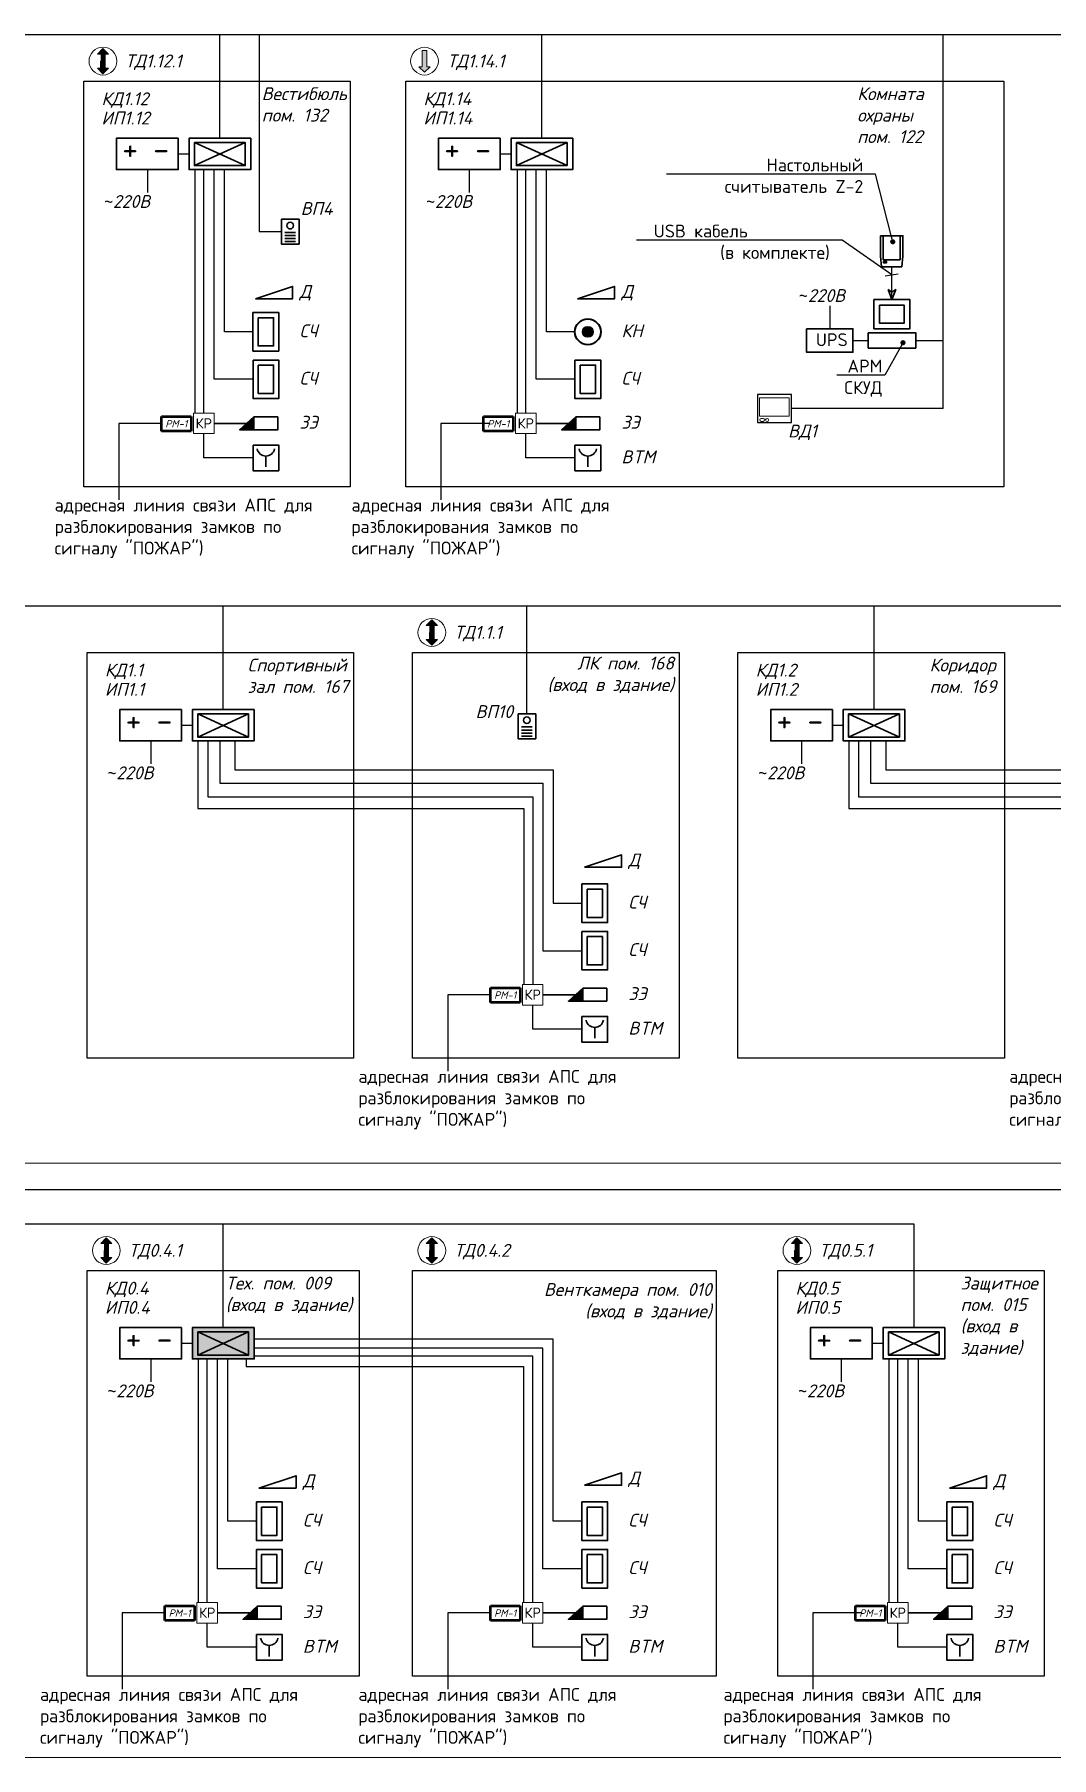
# Model space of a CAD drawing. Header units: millimetres. Extents: x -227263 to 66247, y -328592 to 378394.
# Drawn here: x -205544 to -185795, y -322928 to -289466 of the extents above; entities that cross this region are included whole.
import ezdxf
from ezdxf import colors
from ezdxf.entities.mleader import LeaderData, LeaderLine
from ezdxf.enums import TextEntityAlignment as Align
from ezdxf.math import Vec2, Vec3

# ---------------------------------------------------------------- set-up
doc = ezdxf.new("R2010")
doc.units = ezdxf.units.MM
doc.header["$LTSCALE"] = 0.5
doc.set_wipeout_variables(frame=1)
doc.linetypes.add('DASHED2', pattern=[9.525, 6.35, -3.175])
doc.layers.get('0').update_dxf_attribs({"lineweight": 18})
for name, color, linetype, lineweight in [('002_СКУД', 7, 'Continuous', 40), ('1-ПС RS-485', 6, 'Continuous', 30), ('_0', 7, 'Continuous', 18), ('_СС_ТФ', 174, 'Continuous', 30), ('RC-Приборы_управления_и_блоки_индикации', 1, 'Continuous', 30), ('АО Блоки управления', 1, 'Continuous', 50), ('АПС извещ', 1, 'Continuous', 30), ('ОХР', 5, 'Continuous', 30), ('СКС UTP', 5, 'Continuous', 30), ('СС_СКУД_кабель', 7, 'Continuous', 30), ('СС_СКУД_оборудование', 7, 'Continuous', 25), ('Текст', 2, 'Continuous', 0), ('телевидение', 92, 'Continuous', 20)]:
    doc.layers.add(name, color=color, linetype=linetype, lineweight=lineweight)
for name, color, linetype in [('003_ОС', 170, 'Continuous'), ('1', 7, 'Continuous'), ('Датчики охр.', 5, 'Continuous')]:
    doc.layers.add(name, color=color, linetype=linetype)
doc.styles.add('DEN', font='', dxfattribs={"height": 300})
doc.styles.add('ICOCPEUR', font='')
doc.styles.add('ISOCPEUR', font='isocpeui.ttf', dxfattribs={"height": 2.5})
doc.styles.get('DEN').set_extended_font_data('ISOCPEUR')
doc.styles.get('ICOCPEUR').set_extended_font_data('ISOCPEUR')

# ---------------------------------------------------------------- blocks, each defined once
blk = doc.blocks.new('A$C9ab982bb')
at = {"layer": 'АПС извещ', "color": 1, "lineweight": 30, "ltscale": 100}
blk.add_lwpolyline([(320, 0), (320, 631), (0, 631), (0, 0)], close=True, dxfattribs=at)
at = {"layer": '1', "color": 7, "lineweight": 20, "style": 'DEN'}
blk.add_text('+ -', height=240, rotation=270, dxfattribs=at).set_placement((92, 573))
blk = doc.blocks.new('A$Cff5e0414')
at = {"color": 0, "linetype": 'Continuous', "lineweight": -2}
blk.add_wipeout([(0, 400), (400, 400), (400, 0), (0, 0)], dxfattribs=at).dxf.layer = '002_СКУД'
at = {"layer": '002_СКУД', "color": 0, "linetype": 'Continuous', "lineweight": -2}
blk.add_lwpolyline([(0, 400), (400, 400), (400, 0), (0, 0)], close=True, dxfattribs=at)
blk.add_lwpolyline([(200, 60), (200, 230)], dxfattribs=at)
blk.add_arc((200, 367), 137, 191.269, 348.731, dxfattribs=at)
blk = doc.blocks.new('A$C02b998a6')
at = {"color": 0, "linetype": 'Continuous', "lineweight": 15}
blk.add_wipeout([(0, 400), (400, 400), (400, 0), (0, 0)], dxfattribs=at).dxf.layer = '002_СКУД'
at = {"layer": '002_СКУД', "color": 0, "linetype": 'Continuous', "lineweight": 15}
blk.add_lwpolyline([(0, 0), (400, 0), (400, 400), (0, 400)], close=True, dxfattribs=at)
at = {"layer": '002_СКУД', "color": 0, "linetype": 'Continuous', "lineweight": 15, "style": 'DEN'}
blk.add_text('КР', height=200, dxfattribs=at).set_placement((200, 200), align=Align.MIDDLE_CENTER)
blk = doc.blocks.new('A$C5594c400')
at = {"layer": '002_СКУД', "color": 7, "lineweight": 30}
blk.add_lwpolyline([(0, 0), (720, 240), (720, 0), (0, 0)], dxfattribs=at)
blk = doc.blocks.new('A$C876f5cd0')
at = {"layer": '002_СКУД', "lineweight": 30}
h = blk.add_hatch(color=256, dxfattribs=at)
h.dxf.hatch_style = 1
h.paths.add_polyline_path([(468, 0), (744, 0), (468, 250)])
for points in [[(0, 250), (468, 250), (744, 0), (0, 0), (0, 250)], [(468, 250), (468, 0)]]:
    blk.add_lwpolyline(points, dxfattribs=at)
blk = doc.blocks.new('A$C49419f92')
at = {"color": 0, "linetype": 'Continuous', "lineweight": -2}
blk.add_wipeout([(0, 600), (400, 600), (400, 0), (0, 0)], dxfattribs=at).dxf.layer = '002_СКУД'
at = {"layer": '002_СКУД', "color": 0, "linetype": 'Continuous', "lineweight": -2}
for points in [[(0, 600), (400, 600), (400, 0), (0, 0)], [(80, 520), (320, 520), (320, 80), (80, 80)]]:
    blk.add_lwpolyline(points, close=True, dxfattribs=at)
blk = doc.blocks.new('РМ-1')
blk.add_wipeout([(-500, 250), (500, 250), (500, -250), (-500, -250)]).dxf.layer = 'АО Блоки управления'
at = {"layer": 'АО Блоки управления'}
for p, q in [((-500, -250), (-500, 250)), ((-500, 250), (500, 250)), ((500, 250), (500, -250)), ((500, -250), (-500, -250))]:
    blk.add_line(p, q, dxfattribs=at)
at = {"layer": 'АО Блоки управления', "color": 7, "ltscale": 100, "style": 'ISOCPEUR'}
blk.add_text('РМ-1', height=250, dxfattribs=at).set_placement((0, 0), align=Align.MIDDLE)
blk = doc.blocks.new('A$Ca14e5f01')
at = {"lineweight": 20}
h = blk.add_hatch(color=0, dxfattribs=at)
h.dxf.hatch_style = 1
h.paths.add_polyline_path([(315, 405), (378, 405), (270, 514), (162, 405), (225, 405), (225, 270), (315, 270)])
h = blk.add_hatch(color=0, dxfattribs=at)
h.dxf.hatch_style = 1
h.paths.add_polyline_path([(315, 134), (315, 270), (225, 270), (225, 134), (162, 134), (270, 25), (378, 134)])
at = {"color": 0, "lineweight": 20}
for p, q in [((162, 405), (270, 514)), ((225, 405), (162, 405)), ((378, 405), (270, 514)), ((315, 270), (315, 405)), ((315, 405), (378, 405)), ((225, 134), (162, 134)), ((162, 134), (270, 25)), ((225, 270), (225, 134)), ((315, 270), (225, 270)), ((315, 270), (225, 270)), ((378, 134), (270, 25)), ((315, 270), (315, 134)), ((315, 134), (378, 134))]:
    blk.add_line(p, q, dxfattribs=at)
blk.add_circle((270, 270), 270, dxfattribs=at)
blk = doc.blocks.new('контр')
at = {"layer": 'АПС извещ', "color": 5, "lineweight": 30, "ltscale": 100}
blk.add_lwpolyline([(316, 162), (-314, 162), (-314, -158), (316, -158)], close=True, dxfattribs=at)
at = {"layer": 'Датчики охр.', "color": 5, "lineweight": 30}
for p, q in [((-259, 118), (259, -118)), ((259, 118), (-259, -118))]:
    blk.add_line(p, q, dxfattribs=at)
blk.add_lwpolyline([(-259, 118), (259, 118), (259, -118), (-259, -118)], close=True, dxfattribs=at)
blk = doc.blocks.new('*U275')
at = {"layer": '_СС_ТФ', "color": 3, "lineweight": 30}
for p, q in [((-102, -14), (101, -14)), ((-102, -74), (101, -74)), ((-102, -136), (101, -136)), ((-102, -194), (101, -194))]:
    blk.add_line(p, q, dxfattribs=at)
blk.add_lwpolyline([(-171, 241), (171, 241), (171, -241), (-171, -241)], close=True, dxfattribs=at)
blk.add_circle((-3, 117), 64.3, dxfattribs=at)
blk = doc.blocks.new('Кнопка выхода')
at = {"layer": '002_СКУД'}
h = blk.add_hatch(color=256, dxfattribs=at)
h.dxf.hatch_style = 1
h.paths.add_polyline_path([(-100, 0, 1), (100, 0, 1)])
for radius in [250, 100]:
    blk.add_circle((0, 0), radius, dxfattribs=at)
blk = doc.blocks.new('точка доступа')
at = {"lineweight": 20}
h = blk.add_hatch(color=0, dxfattribs=at)
h.dxf.hatch_style = 1
h.paths.add_polyline_path([(-64, 154), (-64, -293), (64, -293), (64, 154), (154, 154), (0, 310), (-154, 154)])
at = {"color": 0, "lineweight": 20}
for p, q in [((-154, 154), (0, 310)), ((-64, 154), (-154, 154)), ((-64, -293), (-64, 154)), ((154, 154), (0, 310)), ((64, -293), (64, 154)), ((64, 154), (154, 154)), ((-64, -293), (64, -293))]:
    blk.add_line(p, q, dxfattribs=at)
blk.add_circle((0, 0), 385, dxfattribs=at)
blk = doc.blocks.new('АРМ СВН')
at = {"layer": 'ОХР', "color": 0, "lineweight": 30}
for points in [[(95408, 95807), (96806, 95807), (96806, 94673), (95408, 94673)], [(95618, 95588), (96582, 95588), (96582, 94891), (95618, 94891)], [(95188, 94515), (97030, 94515), (97030, 93920), (95188, 93920)]]:
    blk.add_lwpolyline(points, close=True, dxfattribs=at)
blk = doc.blocks.new('_Dot')
at = {"color": 0, "linetype": 'ByBlock', "lineweight": -2}
blk.add_line((-0.5, 0), (-1, 0), dxfattribs=at)
at = {"color": 0, "linetype": 'ByBlock', "const_width": 0.5}
blk.add_lwpolyline([(-0.25, 0, 1), (0.25, 0, 1)], format="xyb", close=True, dxfattribs=at)
blk = doc.blocks.new('Настольный считыватель')
at = {"layer": '002_СКУД', "color": 7, "lineweight": 30}
for points in [[(444012, 221510), (444812, 221510), (444812, 220785)], [(444012, 220785), (444012, 221510)], [(444112, 221510), (444112, 220659)], [(444712, 221510), (444712, 220659), (444112, 220659)], [(444012, 220785), (444047, 220410)], [(444812, 220785), (444777, 220410)], [(444777, 220410), (444047, 220410)]]:
    blk.add_lwpolyline(points, dxfattribs=at)
blk.add_lwpolyline([(444121, 220593), (444229, 220593), (444229, 220552), (444121, 220552)], close=True, dxfattribs=at)
blk = doc.blocks.new('_Oblique')
at = {"color": 0, "linetype": 'ByBlock', "lineweight": -2}
blk.add_line((-0.5, -0.5), (0.5, 0.5), dxfattribs=at)
blk = doc.blocks.new('A$C250d0772')
at = {"color": 3}
for p, q in [((0, 549), (659, 549)), ((0, 0), (0, 549)), ((659, 549), (659, 0)), ((659, 0), (0, 0))]:
    blk.add_line(p, q, dxfattribs=at)
at = {"color": 3, "lineweight": 15}
for p, q in [((549, 78), (586, 78)), ((549, 23), (586, 23))]:
    blk.add_line(p, q, dxfattribs=at)
blk.add_lwpolyline([(42, 480), (617, 480), (617, 127), (42, 127)], close=True, dxfattribs=at)
blk.add_circle((472, 51), 29.3, dxfattribs=at)
for centre, start, end in [((549, 51), 90, 270), ((586, 51), 270, 90)]:
    blk.add_arc(centre, 27.5, start, end, dxfattribs=at)
blk = doc.blocks.new('A$C40bc01a5')
at = {"layer": '_0', "true_color": 0xffffff, "transparency": 33554610}
h = blk.add_hatch(color=7, dxfattribs=at)
h.dxf.hatch_style = 1
h.paths.add_polyline_path([(602, 309), (-598, 309), (-598, -300), (602, -300)])
at = {"layer": 'АПС извещ', "color": 82, "lineweight": 30, "ltscale": 100}
blk.add_lwpolyline([(602, 309), (-598, 309), (-598, -300), (602, -300)], close=True, dxfattribs=at)
at = {"layer": 'Датчики охр.', "color": 82, "lineweight": 30}
for p, q in [((-494, 225), (494, -225)), ((494, 225), (-494, -225))]:
    blk.add_line(p, q, dxfattribs=at)
blk.add_lwpolyline([(-494, 225), (494, 225), (494, -225), (-494, -225)], close=True, dxfattribs=at)

msp = doc.modelspace()

# ---------------------------------------------------------------- linework, layer by layer
for p, q in [((-115790.6, -311384.7), (-220672.3, -311384.7)), ((-220672.3, -322928), (-159060, -322928))]:
    msp.add_line(p, q)
at = {"layer": '003_ОС', "color": 1, "ltscale": 70}
for points in [[(-203351.6, -292089.2), (-203351.6, -292533)], [(-197100, -292089.2), (-197100, -292533)], [(-190100, -294736.6), (-190100, -295180.4)], [(-189650, -295408.6), (-189352.2, -295408.6)], [(-203286, -303184.7), (-203286, -303628.5)], [(-190648.5, -303184.7), (-190648.5, -303628.5)], [(-203286, -315186.6), (-203286, -315630.4)], [(-189876.5, -315186.6), (-189876.5, -315630.4)]]:
    msp.add_lwpolyline(points, dxfattribs=at)
at = {"layer": '003_ОС', "color": 0, "lineweight": 30}
msp.add_lwpolyline([(-188969.2, -294421.9), (-188893.7, -294473.6), (-188819.1, -294420.8), (-188892.7, -294613.9)], close=True, dxfattribs=at)
at = {"layer": '1-ПС RS-485', "color": 1, "linetype": 'DASHED2', "lineweight": 30}
for points in [[(-202055.8, -297018.4), (-201422.3, -297018.4)], [(-195804.1, -297018.4), (-195170.6, -297018.4)], [(-195669.9, -308114), (-195036.5, -308114)], [(-201990.2, -320115.9), (-201356.7, -320115.9)], [(-195669.9, -320115.9), (-195036.5, -320115.9)], [(-188580.7, -320115.9), (-187947.2, -320115.9)]]:
    msp.add_lwpolyline(points, dxfattribs=at)
at = {"layer": 'СКС UTP', "color": 1, "lineweight": 30}
msp.add_lwpolyline([(-190550, -295180.4), (-189650, -295180.4), (-189650, -295636.8), (-190550, -295636.8)], close=True, dxfattribs=at)
at = {"layer": 'СС_СКУД_кабель', "color": 6, "lineweight": 25}
for points in [[(-213237.9, -294766.7), (-211297.6, -294766.7), (-211297.6, -289466.3), (-140577.7, -289466.3), (-140577.7, -293295.6), (-140157.6, -293295.6)], [(-201943.1, -291480.6), (-201943.1, -289466.3)], [(-201179.8, -289466.3), (-201179.8, -293295.6), (-200748.6, -293295.6)], [(-195691.4, -291480.6), (-195691.4, -289466.3)], [(-187900.6, -296729.6), (-187900.6, -289466.3)], [(-201300.3, -296163.3), (-202055.8, -296163.3), (-202055.8, -292089.2)], [(-201300.4, -295241.3), (-201855.8, -295241.3), (-201855.8, -292089.2)], [(-195048.6, -296163.3), (-195804.1, -296163.3), (-195804.1, -292089.2)], [(-188431.2, -295408.6), (-187900.6, -295408.6)], [(-187900.6, -296729.6), (-190845.7, -296729.6)], [(-213237.9, -305862.3), (-211297.6, -305862.3), (-211297.6, -300561.9), (-119154.3, -300561.9), (-119154.3, -302576.1)], [(-201877.5, -302576.1), (-201877.5, -300561.9)], [(-195981.6, -302659.7), (-195981.6, -300561.9)], [(-189240, -302576.1), (-189240, -300561.9)], [(-189308, -303184.7), (-189308, -304009), (-183032.5, -304009), (-183032.5, -304090.1), (-183032.5, -307258.9), (-182276.9, -307258.9)], [(-189014.1, -303184.7), (-189014.1, -303748.7), (-182832.5, -303748.7), (-182832.5, -304090.1), (-182832.5, -306336.9), (-182277, -306336.9)], [(-211297.6, -305862.3), (-211297.6, -311898.6), (-162398.4, -311898.6), (-162398.4, -314578)], [(-201877.5, -314582.2), (-201877.5, -312568)], [(-201234.7, -319260.8), (-201990.2, -319260.8), (-201990.2, -315186.6)], [(-201234.8, -318338.8), (-201790.2, -318338.8), (-201790.2, -315186.6)], [(-187825.2, -319260.8), (-188580.7, -319260.8), (-188580.7, -315186.6)], [(-187825.3, -318338.8), (-188380.7, -318338.8), (-188380.7, -315186.6)]]:
    msp.add_lwpolyline(points, dxfattribs=at)
at = {"layer": 'СС_СКУД_кабель', "color": 1, "lineweight": 25}
for points in [[(-202751.6, -291784.9), (-202543.1, -291784.9)], [(-196500, -291784.9), (-196291.4, -291784.9)], [(-202686, -302880.4), (-202477.5, -302880.4)], [(-190048.5, -302880.4), (-189840, -302880.4)], [(-202686, -314882.3), (-202477.5, -314882.3)], [(-189276.5, -314882.3), (-189068, -314882.3)]]:
    msp.add_lwpolyline(points, dxfattribs=at)
at = {"layer": 'СС_СКУД_кабель', "color": 30, "lineweight": 25}
for points in [[(-202255.8, -296818.4), (-202255.8, -292089.2)], [(-196004.1, -296818.4), (-196004.1, -292089.2)], [(-195048.7, -295241.3), (-195604.1, -295241.3), (-195604.1, -292089.2)], [(-201300.3, -297690.3), (-202255.8, -297690.3), (-202255.8, -297218.4)], [(-195048.6, -297690.3), (-196004.1, -297690.3), (-196004.1, -297218.4)], [(-189541.2, -303184.7), (-189541.2, -304271.3), (-183232.5, -304271.3), (-183232.5, -307914)], [(-194914.4, -308785.9), (-195869.9, -308785.9), (-195869.9, -308314)], [(-202190.2, -319915.9), (-202190.2, -315186.6)], [(-188780.7, -319915.9), (-188780.7, -315186.6)], [(-201234.7, -320787.8), (-202190.2, -320787.8), (-202190.2, -320315.9)], [(-194914.4, -320787.8), (-195869.9, -320787.8), (-195869.9, -320315.9)], [(-187825.2, -320787.8), (-188780.7, -320787.8), (-188780.7, -320315.9)]]:
    msp.add_lwpolyline(points, dxfattribs=at)
at = {"layer": 'СС_СКУД_кабель', "color": 0, "lineweight": 25}
msp.add_lwpolyline([(-188892.7, -294613.9), (-188898.9, -293977.6)], dxfattribs=at)
at = {"layer": 'СС_СКУД_кабель', "color": 2, "lineweight": 25}
for points in [[(-202955.8, -297018.4), (-203905, -297018.4), (-203905, -298505.4)], [(-202955.8, -297018.4), (-203905, -297018.4), (-203905, -298505.4)], [(-196569.9, -308114), (-197519.2, -308114), (-197519.2, -309601)], [(-202890.2, -320115.9), (-203839.4, -320115.9), (-203839.4, -321602.9)], [(-196569.9, -320115.9), (-197519.2, -320115.9), (-197519.2, -321602.9)]]:
    msp.add_lwpolyline(points, dxfattribs=at)
at = {"layer": 'СС_СКУД_кабель', "color": 5, "lineweight": 25}
for points in [[(-189731.3, -303180.5), (-189731.3, -304499.1), (-183401.2, -304499.1), (-183401.2, -307914)], [(-201432.9, -315182.5), (-201432.9, -315331), (-196051.1, -315331), (-196051.1, -319915.9)]]:
    msp.add_lwpolyline(points, dxfattribs=at)
at = {"layer": 'СС_СКУД_оборудование', "color": 7, "lineweight": 25}
for points in [[(-204586.6, -290374.1), (-199414.1, -290374.1), (-199414.1, -298248.1), (-204586.6, -298248.1)], [(-198334.9, -290374.1), (-186720.1, -290374.1), (-186720.1, -298248.1), (-198334.9, -298248.1)], [(-204521, -301469.6), (-199348.5, -301469.6), (-199348.5, -309343.7), (-204521, -309343.7)], [(-198200.7, -301469.6), (-193028.3, -301469.6), (-193028.3, -309343.7), (-198200.7, -309343.7)], [(-191883.5, -301469.6), (-186711, -301469.6), (-186711, -309343.7), (-191883.5, -309343.7)], [(-204521, -313471.5), (-199236.2, -313471.5), (-199236.2, -321345.6), (-204521, -321345.6)], [(-198200.7, -313471.5), (-192305, -313471.5), (-192305, -321345.6), (-198200.7, -321345.6)], [(-191111.5, -313471.5), (-185939, -313471.5), (-185939, -321345.6), (-191111.5, -321345.6)]]:
    msp.add_lwpolyline(points, close=True, dxfattribs=at)

# ---------------------------------------------------------------- block references
at = {"layer": '002_СКУД', "color": 2, "lineweight": 30, "xscale": 0.5476409745648678, "yscale": 0.5476409745648678, "zscale": 0.5476409745648678}
msp.add_blockref('Настольный считыватель', (-432276.9, -414683.2), dxfattribs=at)
at = {"layer": 'RC-Приборы_управления_и_блоки_индикации', "color": 0, "xscale": 0.5, "yscale": 0.5, "zscale": 0.5}
msp.add_blockref('АРМ СВН', (-236946.3, -342517.4), dxfattribs=at)
at = {"layer": 'СС_СКУД_кабель', "color": 6}
msp.add_blockref('A$C40bc01a5', (-201879.4, -314887), dxfattribs=at)
at = {"layer": 'СС_СКУД_оборудование', "color": 6, "lineweight": 30}
for p in [(-204484.1, -290254), (-198098.2, -301349.5), (-204418.5, -313351.5), (-198098.2, -313351.5), (-191009, -313351.5)]:
    msp.add_blockref('A$Ca14e5f01', p, dxfattribs=at)
at = {"layer": 'СС_СКУД_оборудование', "color": 5, "xscale": 0.7, "yscale": 0.7, "zscale": 0.7, "rotation": 180}
msp.add_blockref('точка доступа', (-197970.5, -289984.3), dxfattribs=at)
at = {"layer": 'СС_СКУД_оборудование', "color": 30, "true_color": 0xf26722, "xscale": 1.901923592522341, "yscale": 1.901923592522341, "zscale": 1.901923592522341, "rotation": 90}
for p in [(-202751.6, -292089.2), (-196500, -292089.2), (-202686, -303184.7), (-190048.5, -303184.7), (-202686, -315186.6), (-189276.5, -315186.6)]:
    msp.add_blockref('A$C9ab982bb', p, dxfattribs=at)
at = {"layer": 'СС_СКУД_оборудование', "color": 1, "lineweight": 30, "xscale": 1.901923592522341, "yscale": 1.901923592522341, "zscale": 1.901923592522341}
for p in [(-201945, -291789.5), (-195693.3, -291789.5), (-201879.4, -302885.1), (-189241.9, -302885.1), (-188469.9, -314887)]:
    msp.add_blockref('контр', p, dxfattribs=at)
at = {"layer": 'СС_СКУД_оборудование', "color": 0, "lineweight": 30}
for p in [(-200577.6, -293295.6), (-195981.6, -302900.8)]:
    msp.add_blockref('*U275', p, dxfattribs=at)
at = {"layer": 'СС_СКУД_оборудование', "color": 7, "lineweight": 30}
for p in [(-201250.3, -294598.4), (-194998.6, -294598.4), (-194864.4, -305638.2), (-201184.7, -317695.9), (-194864.4, -317640.1), (-187775.2, -317695.9)]:
    msp.add_blockref('A$C5594c400', p, dxfattribs=at)
at = {"layer": 'СС_СКУД_оборудование', "xscale": 1.00044096975, "yscale": 1.00044096975, "zscale": 1.00044096975}
msp.add_blockref('Кнопка выхода', (-194798.6, -295241.3), dxfattribs=at)
at = {"layer": 'СС_СКУД_оборудование', "color": 0, "lineweight": 30, "xscale": -1}
msp.add_blockref('A$C250d0772', (-190845.7, -297004.3), dxfattribs=at)
at = {"layer": 'СС_СКУД_оборудование', "color": 6, "lineweight": 30, "xscale": -1}
for p in [(-200816, -297143.4), (-194564.4, -297143.4), (-194430.2, -308239), (-200750.4, -320240.9), (-194430.2, -320240.9), (-187340.9, -320240.9)]:
    msp.add_blockref('A$C876f5cd0', p, dxfattribs=at)

# ---------------------------------------------------------------- texts
at = {"layer": '002_СКУД', "color": 7, "lineweight": 30, "char_height": 250}
for s, insert, width, attachment_point, style in [('Вестибюль\\Pпом. 132', (-201131, -290492), 2280.038, 1, 'ISOCPEUR'), ('Комната\\Pохраны\\Pпом. 122', (-189568.1, -290492), 2280.038, 1, 'ISOCPEUR'), ('{\\C256;адресная линия связи АПС для разблокирования замков по сигналу "ПОЖАР")}', (-205152.3, -298481.1), 5266.706, 1, 'DEN'), ('{\\C256;адресная линия связи АПС для разблокирования замков по сигналу "ПОЖАР")}', (-199388, -298481.1), 5266.706, 1, 'DEN'), ('Спортивный\\Pзал пом. 167', (-201405.8, -301587.5), 2280.038, 1, 'ISOCPEUR'), ('ЛК пом. 168\\P(вход в здание)', (-193125.4, -301902.9), 3443.88, 6, 'ISOCPEUR'), ('Коридор\\Pпом. 169', (-188162.8, -301587.5), 2280.038, 1, 'ISOCPEUR'), ('{\\C256;адресная линия связи АПС для разблокирования замков по сигналу "ПОЖАР")}', (-199253.8, -309576.6), 5266.706, 1, 'DEN'), ('{\\C256;адресная линия связи АПС для разблокирования замков по сигналу "ПОЖАР")}', (-186616.3, -309576.6), 5266.706, 1, 'DEN'), ('Тех. пом. 009\\P(вход в здание)', (-201830.6, -313589.4), 4955.922, 1, 'ISOCPEUR'), ('Венткамера пом. 010\\P(вход в здание)', (-192393.7, -314067.3), 3443.88, 6, 'ISOCPEUR'), ('Защитное\\Pпом. 015\\P(вход в\\Pздание)', (-187561.8, -313589.4), 2280.038, 1, 'ISOCPEUR'), ('{\\C256;адресная линия связи АПС для разблокирования замков по сигналу "ПОЖАР")}', (-205435.9, -321578.5), 5266.706, 1, 'DEN'), ('{\\C256;адресная линия связи АПС для разблокирования замков по сигналу "ПОЖАР")}', (-199253.8, -321578.5), 5266.706, 1, 'DEN'), ('{\\C256;адресная линия связи АПС для разблокирования замков по сигналу "ПОЖАР")}', (-192164.6, -321578.5), 5266.706, 1, 'DEN')]:
    msp.add_mtext(s, dxfattribs=dict(at, insert=insert, width=width, attachment_point=attachment_point, style=style))
at = {"layer": 'Текст', "color": 7, "lineweight": 20, "style": 'ISOCPEUR'}
for s, p in [('ТД1.12.1', (-203781.1, -290105.7)), ('ТД1.14.1', (-197529.4, -290105.7)), ('КД1.12', (-204243, -290839.9)), ('КД1.14', (-197991.4, -290839.9)), ('ИП1.12', (-204243, -291213.9)), ('ИП1.14', (-197991.4, -291213.9)), ('ВП4', (-200374.2, -292971.7)), ('Д', (-200397.7, -294582.8)), ('Д', (-194146, -294582.8)), ('СЧ', (-200397.7, -295345.7)), ('КН', (-194146, -295345.7)), ('СЧ', (-200397.7, -296267.7)), ('СЧ', (-194146, -296267.7)), ('ЗЭ', (-200397.7, -297122.8)), ('ЗЭ', (-194146, -297122.8)), ('ВД1', (-190911, -297292.7)), ('BTM', (-194146, -297794.7)), ('ТД1.1.1', (-197395.2, -301201.3)), ('КД1.1', (-204177.4, -301935.4)), ('КД1.2', (-191539.9, -301935.4)), ('ИП1.1', (-204177.4, -302309.4)), ('ИП1.2', (-191539.9, -302309.4)), ('ВП10', (-196978.6, -302740.9)), ('Д', (-194011.8, -305622.6)), ('СЧ', (-194011.8, -306441.2)), ('СЧ', (-194011.8, -307363.2)), ('ЗЭ', (-194011.8, -308218.3)), ('BTM', (-194011.8, -308890.2)), ('ТД0.4.1', (-203715.5, -313203.2)), ('ТД0.4.2', (-197395.2, -313203.2)), ('ТД0.5.1', (-190306, -313203.2)), ('КД0.4', (-204177.4, -313937.4)), ('КД0.5', (-190767.9, -313937.4)), ('ИП0.4', (-204177.4, -314311.4)), ('ИП0.5', (-190767.9, -314311.4)), ('Д', (-200332.1, -317680.3)), ('Д', (-194011.8, -317624.5)), ('Д', (-186922.6, -317680.3)), ('СЧ', (-200332.1, -318443.1)), ('СЧ', (-194011.8, -318443.1)), ('СЧ', (-186922.6, -318443.1)), ('СЧ', (-200332.1, -319365.1)), ('СЧ', (-194011.8, -319365.1)), ('СЧ', (-186922.6, -319365.1)), ('ЗЭ', (-200332.1, -320220.3)), ('ЗЭ', (-194011.8, -320220.3)), ('ЗЭ', (-186922.6, -320220.3)), ('BTM', (-200332.1, -320892.2)), ('BTM', (-194011.8, -320892.2)), ('BTM', (-186922.6, -320892.2))]:
    msp.add_text(s, height=250, dxfattribs=at).set_placement(p)
at = {"layer": 'Текст', "color": 7, "linetype": 'Continuous', "lineweight": 30, "ltscale": 100, "char_height": 250, "width": 733.726, "attachment_point": 4, "style": 'ISOCPEUR'}
for s, insert in [('{\\fArial Narrow|b0|i0|c204|p34;~}220В', (-204188.3, -292709.8)), ('{\\fArial Narrow|b0|i0|c204|p34;~}220В', (-197936.7, -292709.8)), ('{\\fArial Narrow|b0|i0|c204|p34;~}220В', (-190695.1, -294536.9)), ('{\\fISOCPEUR|b0|i0|c204|p34;UPS}', (-190372.2, -295394.2)), ('{\\fArial Narrow|b0|i0|c204|p34;~}220В', (-204122.7, -303805.4)), ('{\\fArial Narrow|b0|i0|c204|p34;~}220В', (-191485.2, -303805.4)), ('{\\fArial Narrow|b0|i0|c204|p34;~}220В', (-204122.7, -315807.3)), ('{\\fArial Narrow|b0|i0|c204|p34;~}220В', (-190713.2, -315807.3))]:
    msp.add_mtext(s, dxfattribs=dict(at, insert=insert))

# ---------------------------------------------------------------- leaders
at = {"lineweight": 0}
ml = msp.add_multileader_mtext('Standard', dxfattribs=at)
ml.set_content('АРМ\\PСКУД', color=256, style='ICOCPEUR')
ml.set_leader_properties()
ml.set_arrow_properties(name='DOT')
ml.build(insert=Vec2(0, 0))
ml.multileader.update_dxf_attribs({"text_left_attachment_type": 6, "text_right_attachment_type": 6, "dogleg_length": 0.36, "arrow_head_size": 100})
ctx = ml.context
ctx.base_point, ctx.char_height, ctx.arrow_head_size, ctx.landing_gap_size, ctx.plane_origin = Vec3(-189880.3, -296082.3), 250, 100, 0.09, Vec3(-193079.8, -296681.9)
ctx.left_attachment, ctx.right_attachment, ctx.text_align_type = 6, 6, 2
notes = []
notes.append((ctx, [(1, (1, 1, 0), (-189031.4, -296082.3), (-1, 0), 48.9, [(0, [(-188679.6, -295452.8)], 0, [])])]))
ctx.mtext.insert, ctx.mtext.width, ctx.mtext.alignment, ctx.mtext.flow_direction = Vec3(-189080.4, -295782.3), 4299.555, 3, 5
at = {"layer": 'телевидение', "color": 7, "lineweight": 20}
ml = msp.add_multileader_mtext('Standard', dxfattribs=at)
ml.set_content('Настольный считыватель Z-2', color=7, style='ICOCPEUR')
ml.set_leader_properties()
ml.set_arrow_properties(name='DOT')
ml.build(insert=Vec2(0, 0))
ml.multileader.update_dxf_attribs({"text_left_attachment_type": 6, "text_right_attachment_type": 6, "dogleg_length": 0.36, "arrow_head_size": 100})
ctx = ml.context
ctx.base_point, ctx.char_height, ctx.arrow_head_size, ctx.landing_gap_size, ctx.plane_origin = Vec3(-192287.1, -292176.2, 0), 250, 100, 0.09, Vec3(-192578.3, -291492.3, 0)
ctx.left_attachment, ctx.right_attachment, ctx.text_align_type = 6, 6, 2
notes.append((ctx, [(1, (1, 1, 0), (-189210.7, -292176.2, 0), (-1, 0), 241, [(0, [(-188878.7, -293491.5, 0)], 0, [])])]))
ctx.mtext.insert, ctx.mtext.width, ctx.mtext.defined_height, ctx.mtext.alignment, ctx.mtext.flow_direction = Vec3(-189451.7, -291876.2, 0), 3781.198, 1364.9, 3, 5
at = {"layer": 'телевидение', "color": 0, "lineweight": 20}
ml = msp.add_multileader_mtext('Standard', dxfattribs=at)
ml.set_content('USB кабель            (в комплекте) ', style='ICOCPEUR')
ml.set_leader_properties()
ml.set_arrow_properties(name='OBLIQUE')
ml.build(insert=Vec2(0, 0))
ml.multileader.update_dxf_attribs({"text_left_attachment_type": 6, "text_right_attachment_type": 6, "dogleg_length": 0.36, "arrow_head_size": 180})
ctx = ml.context
ctx.base_point, ctx.char_height, ctx.arrow_head_size, ctx.landing_gap_size, ctx.plane_origin = Vec3(-192376.3, -293458.7), 250, 180, 0.09, Vec3(-192893.8, -292519.8)
ctx.left_attachment, ctx.right_attachment, ctx.text_align_type = 6, 6, 2
notes.append((ctx, [(1, (1, 1, 0), (-189858.8, -293458.7), (-1, 0), 241, [(0, [(-188897.4, -294133.7)], 0, [])])]))
ctx.mtext.insert, ctx.mtext.width, ctx.mtext.alignment, ctx.mtext.flow_direction = Vec3(-190099.9, -293158.7), 3719.891, 3, 5
for ctx, leaders in notes:
    for number, flags, end, landing, length, lines in leaders:
        leader = LeaderData()
        leader.index, (leader.has_last_leader_line, leader.has_dogleg_vector, leader.attachment_direction) = number, flags
        leader.last_leader_point, leader.dogleg_vector, leader.dogleg_length = Vec3(end), Vec3(landing), length
        for number, points, colour, breaks in lines:
            line = LeaderLine()
            line.index, line.vertices, line.color, line.breaks = number, Vec3.list(points), colors.encode_raw_color(colour), breaks
            leader.lines.append(line)
        ctx.leaders.append(leader)

# ---------------------------------------------------------------- next in the draw order: block references
at = {"layer": 'СС_СКУД_оборудование', "color": 7, "lineweight": 30, "xscale": 1.25, "yscale": 1.25, "zscale": 1.25}
for name, p in [('A$C49419f92', (-201300.4, -295616.3)), ('A$C49419f92', (-201300.3, -296538.3)), ('A$C49419f92', (-195048.6, -296538.3)), ('A$Cff5e0414', (-201300.3, -297940.3)), ('A$Cff5e0414', (-195048.6, -297940.3)), ('A$C49419f92', (-194914.5, -306711.9)), ('A$C49419f92', (-194914.4, -307633.9)), ('A$Cff5e0414', (-194914.4, -309035.9)), ('A$C49419f92', (-201234.8, -318713.8)), ('A$C49419f92', (-187825.3, -318713.8)), ('A$C49419f92', (-201234.7, -319635.8)), ('A$C49419f92', (-187825.2, -319635.8)), ('A$Cff5e0414', (-201234.7, -321037.8)), ('A$Cff5e0414', (-194914.4, -321037.8)), ('A$Cff5e0414', (-187825.2, -321037.8))]:
    msp.add_blockref(name, p, dxfattribs=at)
at = {"layer": 'СС_СКУД_оборудование', "color": 7, "lineweight": 30}
for p in [(-202455.8, -297218.4), (-196204.1, -297218.4), (-196069.9, -308314), (-202390.2, -320315.9), (-188980.7, -320315.9)]:
    msp.add_blockref('A$C02b998a6', p, dxfattribs=at)

# ---------------------------------------------------------------- next in the draw order: linework, layer by layer
at = {"layer": 'СС_СКУД_кабель', "color": 6, "lineweight": 25}
for points in [[(-201945.5, -303184.7), (-201945.5, -304009), (-195669.9, -304009), (-195669.9, -304090.1), (-195669.9, -307258.9), (-194914.4, -307258.9)], [(-201651.6, -303184.7), (-201651.6, -303748.7), (-195469.9, -303748.7), (-195469.9, -304090.1), (-195469.9, -306336.9), (-194914.5, -306336.9)], [(-194914.4, -319260.8), (-195669.9, -319260.8), (-195669.9, -316092), (-195669.9, -314980.6), (-201277.5, -314980.6)]]:
    msp.add_lwpolyline(points, dxfattribs=at)
at = {"layer": 'СС_СКУД_кабель', "color": 6, "lineweight": 25, "ltscale": 0.5}
msp.add_lwpolyline([(-194914.5, -318338.8), (-195469.9, -318338.8), (-195469.9, -316092), (-195469.9, -314801.7), (-201277.5, -314801.7)], dxfattribs=at)
at = {"layer": 'СС_СКУД_кабель', "color": 30, "lineweight": 25}
msp.add_lwpolyline([(-195869.9, -319915.9), (-195869.9, -316273.2), (-195869.9, -315134.8), (-201277.5, -315134.8)], dxfattribs=at)

# ---------------------------------------------------------------- next in the draw order: block references
at = {"layer": 'АО Блоки управления', "xscale": 0.5758329874892737, "yscale": 0.5758329874892737, "zscale": 0.5758329874892737}
for p in [(-202789.6, -297026.2), (-196538, -297026.2), (-196403.8, -308121.8), (-202724.1, -320123.7), (-189314.5, -320123.7)]:
    msp.add_blockref('РМ-1', p, dxfattribs=at)

# ---------------------------------------------------------------- next in the draw order: linework, layer by layer
at = {"layer": 'СС_СКУД_кабель', "color": 5, "lineweight": 25}
for points in [[(-202423.3, -296818.4), (-202423.3, -292085)], [(-196167.5, -296818.4), (-196167.5, -292089.2)], [(-202368.8, -303180.5), (-202368.8, -304499.1), (-196038.7, -304499.1), (-196038.7, -307914)], [(-202357.7, -319915.9), (-202357.7, -315182.5)], [(-188948.2, -319915.9), (-188948.2, -315182.5)]]:
    msp.add_lwpolyline(points, dxfattribs=at)
at = {"layer": 'СС_СКУД_кабель', "color": 6, "lineweight": 25}
msp.add_lwpolyline([(-211297.6, -294766.7), (-211297.6, -299728.3), (-217534.7, -299728.3), (-217534.7, -312563.8), (-188468, -312563.8), (-188468, -314578)], dxfattribs=at)
at = {"layer": 'СС_СКУД_кабель', "color": 2, "lineweight": 25}
for points in [[(-196704.1, -297018.4), (-197653.4, -297018.4), (-197653.4, -298505.4)], [(-189480.7, -320115.9), (-190429.9, -320115.9), (-190429.9, -321602.9)]]:
    msp.add_lwpolyline(points, dxfattribs=at)
at = {"layer": 'СС_СКУД_кабель', "color": 30, "lineweight": 25}
msp.add_lwpolyline([(-202178.7, -303184.7), (-202178.7, -304271.3), (-195869.9, -304271.3), (-195869.9, -307914)], dxfattribs=at)

# ---------------------------------------------------------------- next in the draw order: block references
at = {"layer": 'СС_СКУД_оборудование', "color": 7, "lineweight": 30, "xscale": 1.25, "yscale": 1.25, "zscale": 1.25}
for p in [(-194914.5, -318713.8), (-194914.4, -319635.8)]:
    msp.add_blockref('A$C49419f92', p, dxfattribs=at)
at = {"layer": 'СС_СКУД_оборудование', "color": 7, "lineweight": 30}
msp.add_blockref('A$C02b998a6', (-196069.9, -320315.9), dxfattribs=at)

# ---------------------------------------------------------------- next in the draw order: block references
at = {"layer": 'АО Блоки управления', "xscale": 0.5758329874892737, "yscale": 0.5758329874892737, "zscale": 0.5758329874892737}
msp.add_blockref('РМ-1', (-196403.8, -320123.7), dxfattribs=at)

doc.saveas('drawing.dxf')
